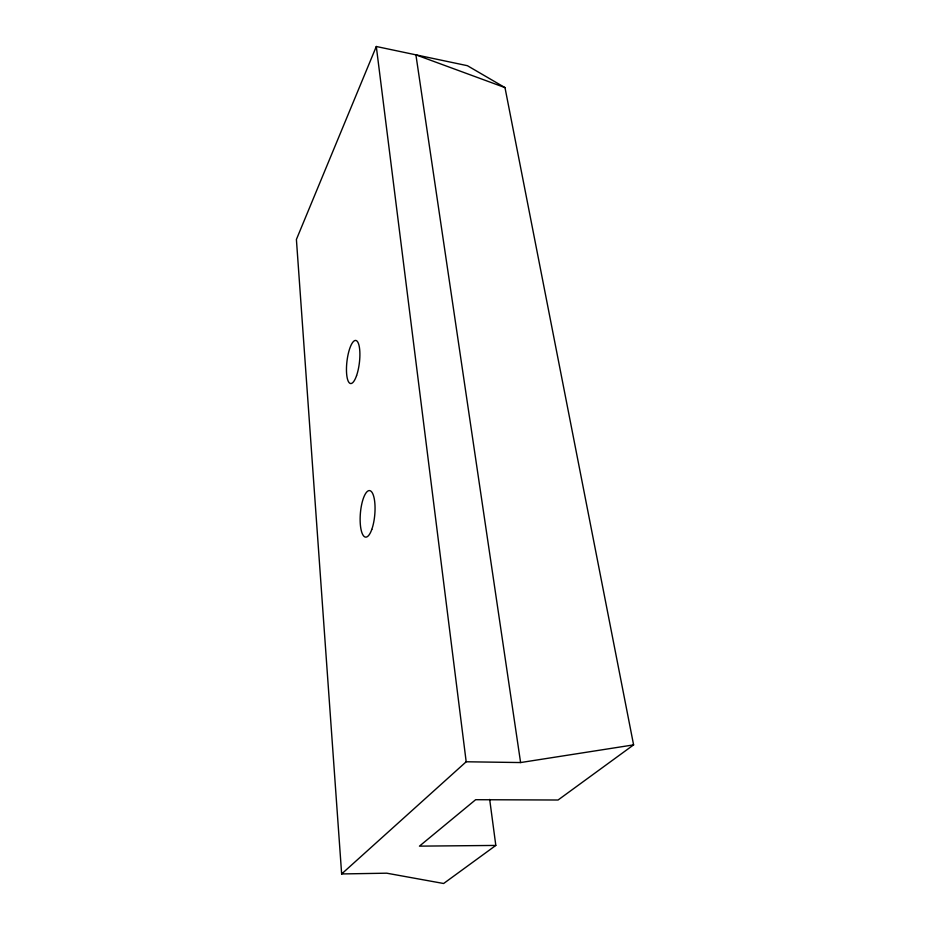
<?xml version="1.0" encoding="UTF-8"?>
<svg xmlns="http://www.w3.org/2000/svg" width="930" height="930" viewBox="0 0 930 930"><rect width="100%" height="100%" fill="white"/><g stroke="black" fill="none" stroke-linecap="round" stroke-linejoin="round"><path stroke-width="1.4" d="M495.818 845.428L419.453 846.137L475.649 799.707L558.058 800.009L633.597 744.884L504.99 87.606L467.395 65.693L376.301 46.5L296.403 239.452L341.647 873.944L386.717 873.189L443.633 883.5L495.818 845.428L489.68 799.416M341.647 873.944L466.186 761.775L520.602 762.554L633.597 744.884M504.99 87.606L415.908 54.847L520.602 762.554M376.301 46.5L466.186 761.775M356.574 375.604A21.704 6.254 -83.2 0 0 356.516 340.706A21.704 6.254 -83.2 0 0 346.46 369.687A21.704 6.254 -83.2 0 0 356.574 375.604M371.791 529.437A23.331 7.219 -85.2 0 0 370.849 491.11A23.331 7.219 -85.2 0 0 360.154 520.986A23.331 7.219 -85.2 0 0 371.791 529.437"/></g></svg>
